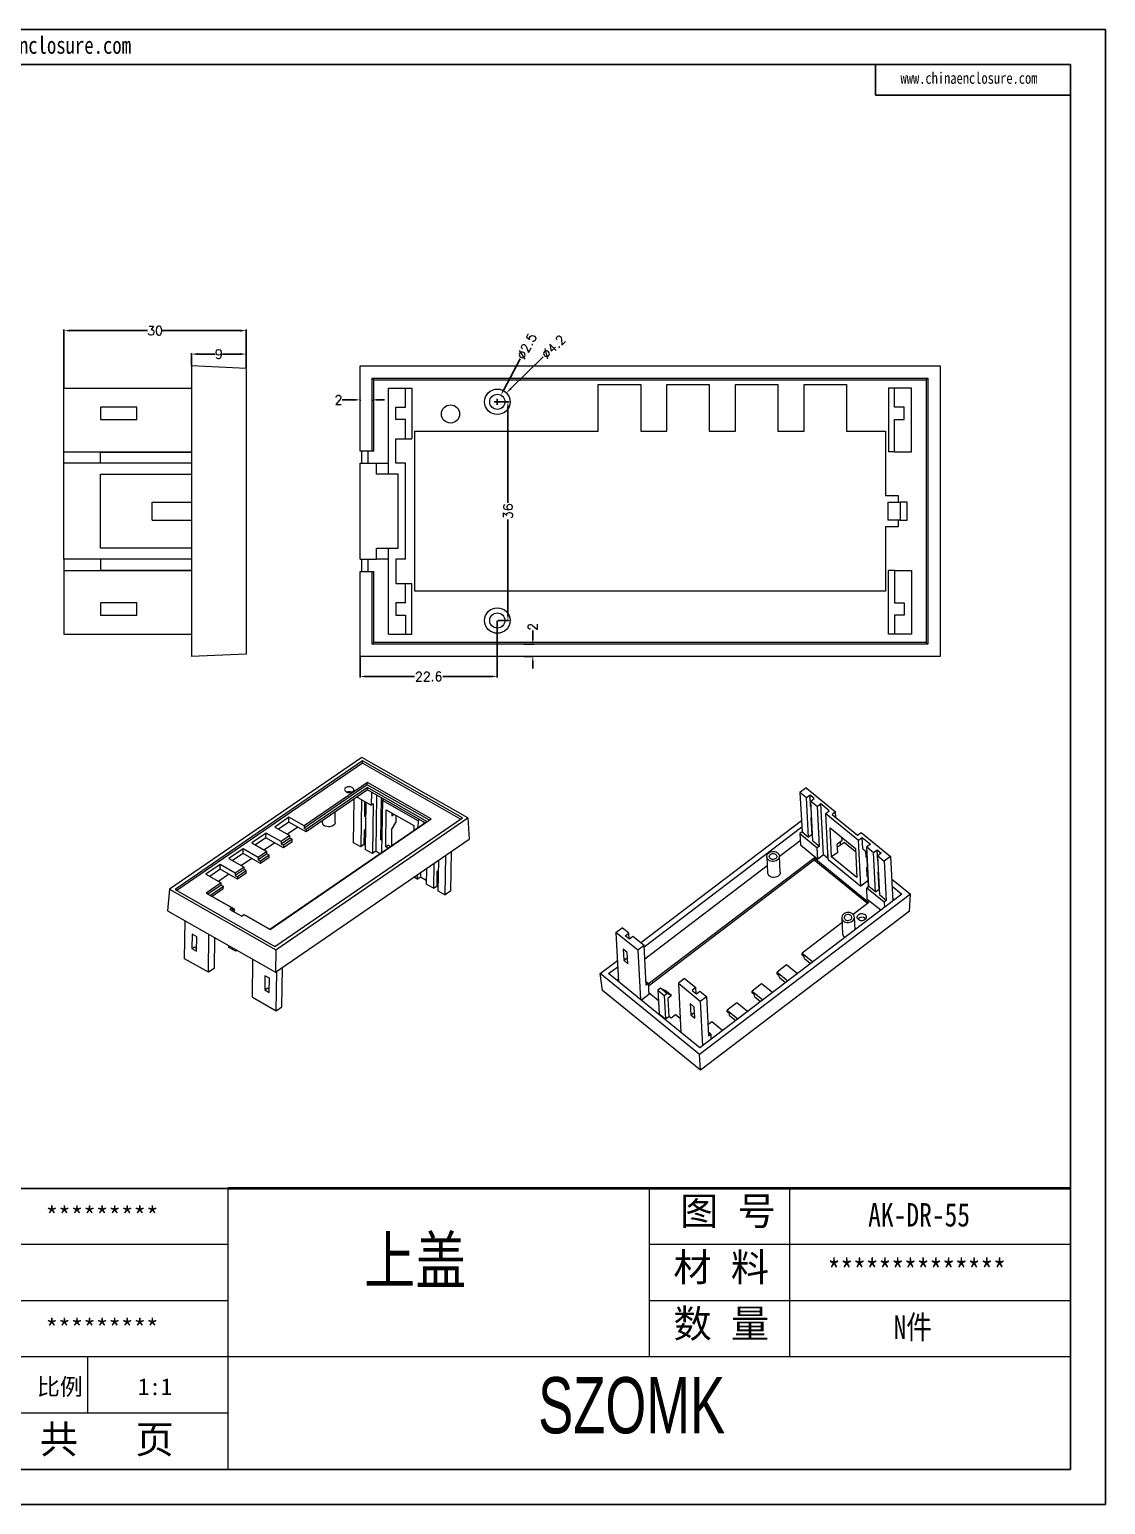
# Model space of a CAD drawing. Header units: inches. Extents: x 2660 to 3915, y 535 to 897.
# Drawn here: x 3407.1 to 3584.3, y 550.1 to 792.8 of the extents above; entities that cross this region are included whole.
import ezdxf

# ---------------------------------------------------------------- set-up
doc = ezdxf.new("R2010")
doc.units = ezdxf.units.IN
doc.layers.add('文字', color=81, linetype='Continuous')
doc.layers.add('粗实线', color=7, linetype='Continuous', lineweight=30)
doc.layers.add('细实线', color=3, linetype='Continuous', lineweight=9)
doc.styles.get("Standard").update_dxf_attribs({"font": 'txt', "bigfont": 'gbcbig.shx'})
doc.styles.add('宋体', font='', dxfattribs={"width": 0.8, "height": 3.5})
doc.styles.add('长仿宋', font='', dxfattribs={"width": 0.7, "height": 4})
doc.styles.get('宋体').set_extended_font_data('SimSun')
doc.styles.get('长仿宋').set_extended_font_data('SimSun')
doc.dimstyles.new('1.5', dxfattribs={"dimtxt": 1.5, "dimasz": 1, "dimexe": 0.18, "dimexo": 0.0625, "dimgap": 0.1, "dimtad": 0, "dimzin": 12, "dimdsep": 46, "dimtxsty": 'Standard', "dimcen": 0.5, "dimclrd": 3, "dimclre": 3, "dimadec": 0, "dimazin": 0, "dimtfac": 1, "dimtofl": 0, "dimtmove": 0, "dimatfit": 3, "dimfxl": 1, "dimtolj": 1, "dimtzin": 0, "dimarcsym": 0})

# ---------------------------------------------------------------- blocks, each defined once
blk = doc.blocks.new('*D50')
at = {"color": 3, "lineweight": -2, "transparency": 16777216}
for p, q in [((3433.78, 737.5), (3433.78, 739.57)), ((3434.78, 739.39), (3437.68, 739.39)), ((3441.78, 739.39), (3438.88, 739.39)), ((3442.78, 737.11), (3442.78, 739.57))]:
    blk.add_line(p, q, dxfattribs=at)
at = {"color": 3, "transparency": 16777216}
for points in [[(3434.78, 739.56), (3434.78, 739.23), (3433.78, 739.39)], [(3441.78, 739.56), (3441.78, 739.23), (3442.78, 739.39)]]:
    blk.add_solid(points, dxfattribs=at)
at = {"layer": 'Defpoints', "color": 0, "transparency": 16777216}
for p in [(3442.78, 739.39), (3433.78, 737.44), (3442.78, 737.04)]:
    blk.add_point(p, dxfattribs=at)
at = {"color": 0, "transparency": 16777216, "insert": (3438.28, 739.39), "char_height": 1.5, "attachment_point": 5}
blk.add_mtext('\\A1;9', dxfattribs=at)
blk = doc.blocks.new('*D51')
at = {"color": 3, "lineweight": -2, "transparency": 16777216}
for p, q in [((3412.78, 733.85), (3412.78, 743.43)), ((3413.78, 743.25), (3426.55, 743.25)), ((3441.78, 743.25), (3429, 743.25)), ((3442.78, 737.11), (3442.78, 743.43))]:
    blk.add_line(p, q, dxfattribs=at)
at = {"color": 3, "transparency": 16777216}
for points in [[(3413.78, 743.42), (3413.78, 743.09), (3412.78, 743.25)], [(3441.78, 743.42), (3441.78, 743.09), (3442.78, 743.25)]]:
    blk.add_solid(points, dxfattribs=at)
at = {"layer": 'Defpoints', "color": 0, "transparency": 16777216}
for p in [(3412.78, 743.25), (3442.78, 737.04), (3412.78, 733.79)]:
    blk.add_point(p, dxfattribs=at)
at = {"color": 0, "transparency": 16777216, "insert": (3427.78, 743.25), "char_height": 1.5, "attachment_point": 5}
blk.add_mtext('\\A1;30', dxfattribs=at)
blk = doc.blocks.new('*D52')
at = {"color": 3, "lineweight": -2, "transparency": 16777216}
for p, q in [((3484.19, 731.54), (3486.06, 731.54)), ((3485.88, 730.54), (3485.88, 714.89)), ((3485.88, 696.54), (3485.88, 712.19)), ((3484.19, 695.54), (3486.06, 695.54))]:
    blk.add_line(p, q, dxfattribs=at)
at = {"color": 3, "transparency": 16777216}
for points in [[(3485.71, 730.54), (3486.04, 730.54), (3485.88, 731.54)], [(3485.71, 696.54), (3486.04, 696.54), (3485.88, 695.54)]]:
    blk.add_solid(points, dxfattribs=at)
at = {"layer": 'Defpoints', "color": 0, "transparency": 16777216}
for p in [(3484.13, 731.54), (3484.13, 695.54), (3485.88, 695.54)]:
    blk.add_point(p, dxfattribs=at)
at = {"color": 0, "transparency": 16777216, "insert": (3485.88, 713.54), "char_height": 1.5, "attachment_point": 5, "rotation": 90}
blk.add_mtext('\\A1;36', dxfattribs=at)
blk = doc.blocks.new('*D53')
at = {"color": 3, "lineweight": -2, "transparency": 16777216}
for p, q in [((3487.88, 738.6), (3485.19, 733.52)), ((3483.63, 731.54), (3484.63, 731.54)), ((3484.13, 731.04), (3484.13, 732.04))]:
    blk.add_line(p, q, dxfattribs=at)
at = {"color": 3, "transparency": 16777216}
blk.add_solid([(3485.04, 733.6), (3485.33, 733.45), (3484.72, 732.64)], dxfattribs=at)
at = {"layer": 'Defpoints', "color": 0, "transparency": 16777216}
for p in [(3484.72, 732.64), (3483.54, 730.43)]:
    blk.add_point(p, dxfattribs=at)
at = {"color": 0, "transparency": 16777216, "insert": (3488.98, 740.68), "char_height": 1.5, "attachment_point": 5, "rotation": 62.0353}
blk.add_mtext('\\A1;∅2.5', dxfattribs=at)
blk = doc.blocks.new('*D54')
at = {"color": 3, "lineweight": -2, "transparency": 16777216}
for p, q in [((3491.7, 738.95), (3486.35, 733.71)), ((3483.63, 731.54), (3484.63, 731.54)), ((3484.13, 731.04), (3484.13, 732.04))]:
    blk.add_line(p, q, dxfattribs=at)
at = {"color": 3, "transparency": 16777216}
blk.add_solid([(3486.23, 733.82), (3486.46, 733.59), (3485.63, 733.01)], dxfattribs=at)
at = {"layer": 'Defpoints', "color": 0, "transparency": 16777216}
for p in [(3485.63, 733.01), (3482.63, 730.07)]:
    blk.add_point(p, dxfattribs=at)
at = {"color": 0, "transparency": 16777216, "insert": (3493.38, 740.59), "char_height": 1.5, "attachment_point": 5, "rotation": 44.3807}
blk.add_mtext('\\A1;∅4.2', dxfattribs=at)
blk = doc.blocks.new('*D55')
at = {"color": 3, "lineweight": -2, "transparency": 16777216}
for p, q in [((3484.13, 695.48), (3484.13, 686.15)), ((3461.53, 689.58), (3461.53, 686.15)), ((3462.53, 686.33), (3470.48, 686.33)), ((3483.13, 686.33), (3475.18, 686.33))]:
    blk.add_line(p, q, dxfattribs=at)
at = {"color": 3, "transparency": 16777216}
for points in [[(3462.53, 686.5), (3462.53, 686.17), (3461.53, 686.33)], [(3483.13, 686.5), (3483.13, 686.17), (3484.13, 686.33)]]:
    blk.add_solid(points, dxfattribs=at)
at = {"layer": 'Defpoints', "color": 0, "transparency": 16777216}
for p in [(3484.13, 695.54), (3461.53, 689.64), (3461.53, 686.33)]:
    blk.add_point(p, dxfattribs=at)
at = {"color": 0, "transparency": 16777216, "insert": (3472.83, 686.33), "char_height": 1.5, "attachment_point": 5}
blk.add_mtext('\\A1;22.6', dxfattribs=at)
blk = doc.blocks.new('*D56')
at = {"color": 3, "lineweight": -2, "transparency": 16777216}
for p, q in [((3489.97, 692.64), (3489.97, 693.9)), ((3488.47, 691.64), (3490.15, 691.64)), ((3488.47, 689.64), (3490.15, 689.64)), ((3489.97, 688.64), (3489.97, 687.64))]:
    blk.add_line(p, q, dxfattribs=at)
at = {"color": 3, "transparency": 16777216}
for points in [[(3489.81, 692.64), (3490.14, 692.64), (3489.97, 691.64)], [(3489.81, 688.64), (3490.14, 688.64), (3489.97, 689.64)]]:
    blk.add_solid(points, dxfattribs=at)
at = {"layer": 'Defpoints', "color": 0, "transparency": 16777216}
for p in [(3488.41, 691.64), (3488.41, 689.64), (3489.97, 691.64)]:
    blk.add_point(p, dxfattribs=at)
at = {"color": 0, "transparency": 16777216, "insert": (3489.97, 694.5), "char_height": 1.5, "attachment_point": 5, "rotation": 90}
blk.add_mtext('\\A1;2', dxfattribs=at)
blk = doc.blocks.new('*D57')
at = {"color": 3, "lineweight": -2, "transparency": 16777216}
for p, q in [((3460.53, 731.86), (3458.58, 731.86)), ((3461.53, 731.86), (3461.53, 731.68)), ((3463.53, 731.86), (3463.53, 731.68)), ((3464.53, 731.86), (3465.53, 731.86))]:
    blk.add_line(p, q, dxfattribs=at)
at = {"color": 3, "transparency": 16777216}
for points in [[(3460.53, 732.03), (3460.53, 731.69), (3461.53, 731.86)], [(3464.53, 732.03), (3464.53, 731.69), (3463.53, 731.86)]]:
    blk.add_solid(points, dxfattribs=at)
at = {"layer": 'Defpoints', "color": 0, "transparency": 16777216}
for p in [(3461.53, 731.92), (3461.53, 731.86), (3463.53, 731.92)]:
    blk.add_point(p, dxfattribs=at)
at = {"color": 0, "transparency": 16777216, "insert": (3457.98, 731.86), "char_height": 1.5, "attachment_point": 5}
blk.add_mtext('\\A1;2', dxfattribs=at)

msp = doc.modelspace()

# ---------------------------------------------------------------- linework, layer by layer
for p, q in [((3240.935, 792.816), (3584.269, 792.816)), ((3584.269, 792.816), (3584.269, 550.055)), ((3249.819, 787.036), (3578.489, 787.036)), ((3546.378, 787.036), (3546.378, 782.019)), ((3578.489, 787.036), (3578.489, 555.835)), ((3546.378, 782.019), (3578.489, 782.019)), ((3439.768, 602.075), (3370.408, 602.075)), ((3249.819, 555.835), (3578.489, 555.835)), ((3240.935, 550.055), (3584.269, 550.055))]:
    msp.add_line(p, q)
at = {"color": 7, "linetype": 'Continuous', "lineweight": 15}
for p, q in [((3433.779, 737.438), (3433.779, 689.638)), ((3442.779, 737.045), (3433.779, 737.438)), ((3442.779, 737.045), (3442.779, 690.031)), ((3461.531, 737.438), (3557.031, 737.438)), ((3461.531, 723.438), (3461.531, 737.438)), ((3557.031, 737.438), (3557.031, 689.638)), ((3412.779, 733.788), (3433.779, 733.788)), ((3412.779, 723.288), (3412.779, 733.788)), ((3463.795, 735.174), (3463.533, 735.436)), ((3463.533, 735.436), (3555.029, 735.436)), ((3463.533, 723.438), (3463.533, 735.436)), ((3463.795, 735.174), (3554.767, 735.174)), ((3463.795, 723.438), (3463.795, 735.174)), ((3466.231, 733.788), (3469.031, 733.788)), ((3466.231, 719.638), (3466.231, 733.788)), ((3469.031, 730.638), (3469.031, 733.788)), ((3469.031, 733.788), (3470.031, 733.788)), ((3470.031, 733.788), (3470.031, 725.438)), ((3500.738, 734.388), (3507.738, 734.388)), ((3500.738, 726.688), (3500.738, 734.388)), ((3507.738, 734.388), (3507.738, 726.688)), ((3512.038, 734.388), (3519.038, 734.388)), ((3512.038, 726.688), (3512.038, 734.388)), ((3519.038, 734.388), (3519.038, 726.688)), ((3523.338, 734.388), (3530.338, 734.388)), ((3523.338, 726.688), (3523.338, 734.388)), ((3530.338, 734.388), (3530.338, 726.688)), ((3534.638, 734.388), (3541.638, 734.388)), ((3534.638, 726.688), (3534.638, 734.388)), ((3541.638, 734.388), (3541.638, 726.688)), ((3548.531, 733.788), (3548.531, 723.288)), ((3549.531, 733.788), (3548.531, 733.788)), ((3549.531, 730.638), (3549.531, 733.788)), ((3552.331, 733.788), (3549.531, 733.788)), ((3552.331, 723.288), (3552.331, 733.788)), ((3554.767, 735.174), (3555.029, 735.436)), ((3554.767, 735.174), (3554.767, 691.902)), ((3555.029, 735.436), (3555.029, 691.64)), ((3418.779, 730.638), (3418.779, 728.638)), ((3424.779, 730.638), (3418.779, 730.638)), ((3418.779, 728.638), (3424.779, 728.638)), ((3424.779, 728.638), (3424.779, 730.638)), ((3467.431, 728.638), (3467.431, 730.638)), ((3467.431, 730.638), (3469.031, 730.638)), ((3469.031, 728.638), (3467.431, 728.638)), ((3469.031, 725.438), (3469.031, 728.638)), ((3551.131, 730.638), (3549.531, 730.638)), ((3549.531, 728.638), (3551.131, 728.638)), ((3549.531, 723.288), (3549.531, 728.638)), ((3551.131, 728.638), (3551.131, 730.638)), ((3470.531, 726.688), (3500.738, 726.688)), ((3470.531, 700.388), (3470.531, 726.688)), ((3507.738, 726.688), (3512.038, 726.688)), ((3519.038, 726.688), (3523.338, 726.688)), ((3530.338, 726.688), (3534.638, 726.688)), ((3541.638, 726.688), (3548.031, 726.688)), ((3548.031, 726.688), (3548.031, 716.138)), ((3463.533, 723.438), (3461.531, 723.438)), ((3461.835, 721.438), (3461.835, 723.438)), ((3462.793, 723.438), (3462.793, 721.438)), ((3463.795, 723.438), (3463.533, 723.438)), ((3467.431, 725.438), (3469.031, 725.438)), ((3467.431, 721.438), (3467.431, 725.438)), ((3469.031, 725.438), (3470.031, 725.438)), ((3412.779, 723.288), (3433.779, 723.288)), ((3412.779, 721.438), (3412.779, 723.288)), ((3412.779, 705.638), (3412.779, 721.438)), ((3433.779, 721.438), (3412.779, 721.438)), ((3418.779, 723.238), (3433.779, 723.238)), ((3418.779, 721.438), (3418.779, 723.238)), ((3461.531, 705.638), (3461.531, 721.438)), ((3461.531, 721.438), (3464.231, 721.438)), ((3464.231, 719.638), (3464.231, 721.438)), ((3464.231, 721.438), (3466.231, 721.438)), ((3469.031, 721.438), (3467.431, 721.438)), ((3469.031, 705.638), (3469.031, 721.438)), ((3549.531, 723.288), (3548.531, 723.288)), ((3549.531, 723.288), (3552.331, 723.288)), ((3418.779, 707.438), (3418.779, 719.638)), ((3418.779, 719.638), (3433.779, 719.638)), ((3466.231, 719.638), (3464.231, 719.638)), ((3467.831, 719.638), (3466.231, 719.638)), ((3467.831, 707.438), (3467.831, 719.638)), ((3427.279, 712.038), (3427.279, 715.038)), ((3427.279, 715.038), (3433.779, 715.038)), ((3548.031, 716.138), (3550.138, 716.138)), ((3548.438, 715.038), (3548.438, 712.038)), ((3548.438, 715.038), (3550.438, 715.038)), ((3550.138, 716.138), (3550.138, 715.038)), ((3550.438, 715.038), (3550.438, 712.038)), ((3551.638, 715.038), (3550.438, 715.038)), ((3551.638, 712.038), (3551.638, 715.038)), ((3427.279, 712.038), (3433.779, 712.038)), ((3550.438, 712.038), (3548.438, 712.038)), ((3550.138, 712.038), (3550.138, 710.938)), ((3550.438, 712.038), (3551.638, 712.038)), ((3548.031, 710.938), (3548.031, 700.388)), ((3550.138, 710.938), (3548.031, 710.938)), ((3433.779, 707.438), (3418.779, 707.438)), ((3464.231, 705.638), (3464.231, 707.438)), ((3464.231, 707.438), (3466.231, 707.438)), ((3466.231, 707.438), (3467.831, 707.438)), ((3466.231, 693.288), (3466.231, 707.438)), ((3433.779, 705.638), (3412.779, 705.638)), ((3412.779, 705.638), (3412.779, 703.788)), ((3418.779, 705.638), (3418.779, 703.838)), ((3461.531, 705.638), (3464.231, 705.638)), ((3461.835, 703.638), (3461.835, 705.638)), ((3462.793, 705.638), (3462.793, 703.638)), ((3466.231, 705.638), (3464.231, 705.638)), ((3469.031, 705.638), (3467.431, 705.638)), ((3467.431, 705.638), (3467.431, 701.638)), ((3412.779, 703.788), (3412.779, 693.288)), ((3412.779, 703.788), (3433.779, 703.788)), ((3418.779, 703.838), (3433.779, 703.838)), ((3461.531, 689.638), (3461.531, 703.638)), ((3461.531, 703.638), (3463.533, 703.638)), ((3463.533, 691.64), (3463.533, 703.638)), ((3463.533, 703.638), (3463.795, 703.638)), ((3463.795, 691.902), (3463.795, 703.638)), ((3467.431, 701.638), (3469.031, 701.638)), ((3469.031, 698.438), (3469.031, 701.638)), ((3469.031, 701.638), (3470.031, 701.638)), ((3470.031, 693.288), (3470.031, 701.638)), ((3548.531, 693.288), (3548.531, 703.788)), ((3549.531, 703.788), (3548.531, 703.788)), ((3549.531, 703.788), (3549.531, 698.438)), ((3549.531, 703.788), (3552.331, 703.788)), ((3552.331, 703.788), (3552.331, 693.288)), ((3548.031, 700.388), (3470.531, 700.388)), ((3418.779, 698.438), (3418.779, 696.438)), ((3424.779, 698.438), (3418.779, 698.438)), ((3424.779, 696.438), (3424.779, 698.438)), ((3469.031, 698.438), (3467.431, 698.438)), ((3467.431, 698.438), (3467.431, 696.438)), ((3549.531, 698.438), (3551.131, 698.438)), ((3551.131, 698.438), (3551.131, 696.438)), ((3418.779, 696.438), (3424.779, 696.438)), ((3467.431, 696.438), (3469.031, 696.438)), ((3469.031, 696.438), (3469.031, 693.288)), ((3549.531, 696.438), (3549.531, 693.288)), ((3551.131, 696.438), (3549.531, 696.438)), ((3412.779, 693.288), (3433.779, 693.288)), ((3463.795, 691.902), (3463.533, 691.64)), ((3554.767, 691.902), (3463.795, 691.902)), ((3466.231, 693.288), (3469.031, 693.288)), ((3469.031, 693.288), (3470.031, 693.288)), ((3549.531, 693.288), (3548.531, 693.288)), ((3552.331, 693.288), (3549.531, 693.288)), ((3554.767, 691.902), (3555.029, 691.64)), ((3442.779, 690.031), (3433.779, 689.638)), ((3557.031, 689.638), (3461.531, 689.638)), ((3555.029, 691.64), (3463.533, 691.64)), ((3461.8, 673.002), (3430.17, 651.307)), ((3479.293, 663.049), (3461.8, 673.002)), ((3461.937, 672.439), (3431.08, 651.274)), ((3461.931, 672.048), (3431.388, 651.099)), ((3461.931, 672.048), (3461.937, 672.439)), ((3478.069, 662.867), (3461.931, 672.048)), ((3478.383, 663.082), (3461.937, 672.439)), ((3462.729, 668.497), (3452.308, 661.349)), ((3462.735, 668.888), (3452.314, 661.74)), ((3462.762, 667.666), (3452.674, 660.747)), ((3462.768, 668.056), (3452.68, 661.137)), ((3462.729, 668.497), (3462.735, 668.888)), ((3472.951, 662.682), (3462.729, 668.497)), ((3473.265, 662.897), (3462.735, 668.888)), ((3462.762, 667.666), (3462.768, 668.056)), ((3472.239, 662.273), (3462.762, 667.666)), ((3472.553, 662.489), (3462.768, 668.056)), ((3534.981, 668.012), (3533.963, 667.238)), ((3534.981, 668.012), (3539.832, 664.065)), ((3459.784, 667.387), (3459.58, 667.247)), ((3460.464, 658.961), (3460.571, 666.163)), ((3461.044, 666.488), (3463.359, 665.171)), ((3461.752, 666.085), (3461.636, 658.294)), ((3462.276, 665.787), (3462.24, 663.35)), ((3462.496, 665.662), (3462.38, 657.871)), ((3463.391, 667.308), (3463.359, 665.171)), ((3463.693, 665.4), (3463.359, 665.171)), ((3463.693, 665.4), (3463.571, 657.193)), ((3464.243, 666.823), (3464.105, 657.56)), ((3464.958, 659.439), (3465.061, 666.357)), ((3465.202, 665.921), (3465.074, 657.359)), ((3465.486, 666.116), (3465.202, 665.921)), ((3471.08, 662.576), (3465.202, 665.921)), ((3465.455, 666.133), (3465.454, 666.094)), ((3535.043, 666.359), (3533.963, 667.238)), ((3533.963, 667.238), (3534.297, 660.74)), ((3535.625, 666.802), (3535.043, 666.359)), ((3535.376, 659.862), (3535.043, 666.359)), ((3536.31, 666.244), (3535.625, 666.802)), ((3535.72, 664.945), (3535.625, 666.802)), ((3535.728, 665.801), (3536.31, 666.244)), ((3535.728, 665.801), (3536.825, 664.908)), ((3536.062, 659.304), (3535.728, 665.801)), ((3537.407, 665.351), (3536.825, 664.908)), ((3538.778, 664.235), (3537.407, 665.351)), ((3537.836, 656.997), (3537.407, 665.351)), ((3446.716, 644.687), (3473.265, 662.897)), ((3449.821, 663.158), (3447.483, 661.555)), ((3447.526, 641.917), (3478.383, 663.082)), ((3447.663, 641.354), (3479.293, 663.049)), ((3449.809, 662.377), (3449.821, 663.158)), ((3452.314, 661.74), (3449.821, 663.158)), ((3457.416, 662.24), (3457.442, 664.017)), ((3462.46, 663.225), (3462.24, 663.35)), ((3465.764, 658.31), (3465.854, 664.367)), ((3465.854, 664.367), (3470.393, 661.785)), ((3466.772, 663.845), (3466.764, 663.346)), ((3467.165, 663.621), (3466.764, 663.346)), ((3467.427, 663.472), (3467.41, 662.319)), ((3471.365, 662.771), (3471.08, 662.576)), ((3479.293, 663.049), (3479.518, 659.539)), ((3535.72, 664.945), (3535.775, 664.901)), ((3535.866, 663.127), (3535.815, 663.089)), ((3535.958, 660.304), (3535.815, 663.089)), ((3535.87, 663.044), (3535.815, 663.089)), ((3537.159, 658.411), (3536.825, 664.908)), ((3538.196, 663.793), (3538.778, 664.235)), ((3538.196, 663.793), (3543.612, 659.385)), ((3538.586, 656.212), (3538.196, 663.793)), ((3539.832, 664.065), (3539.25, 663.622)), ((3539.25, 663.622), (3543.432, 660.219)), ((3539.881, 663.109), (3539.832, 664.065)), ((3446.047, 660.57), (3443.709, 658.966)), ((3446.035, 659.788), (3446.047, 660.57)), ((3448.54, 659.151), (3446.047, 660.57)), ((3446.672, 644.737), (3472.553, 662.489)), ((3447.483, 661.555), (3449.976, 660.136)), ((3449.809, 662.377), (3448.099, 661.204)), ((3451.268, 661.546), (3449.559, 660.374)), ((3452.674, 660.747), (3449.809, 662.377)), ((3452.314, 661.74), (3452.308, 661.349)), ((3452.308, 661.349), (3452.68, 661.137)), ((3452.68, 661.137), (3452.674, 660.747)), ((3455.32, 662.562), (3455.316, 662.271)), ((3462.205, 661.005), (3462.17, 658.661)), ((3462.429, 661.159), (3462.205, 661.005)), ((3462.205, 661.005), (3462.425, 660.88)), ((3466.73, 661.079), (3466.691, 658.468)), ((3466.73, 661.079), (3467.41, 662.319)), ((3470.393, 661.785), (3470.381, 660.999)), ((3471.08, 662.576), (3471.064, 661.467)), ((3472.198, 662.297), (3471.999, 662.141)), ((3471.999, 662.109), (3471.999, 662.141)), ((3507.726, 642.509), (3534.199, 662.636)), ((3508.297, 641.863), (3534.253, 661.596)), ((3534.297, 660.74), (3533.933, 660.464)), ((3533.933, 660.464), (3536.795, 658.135)), ((3533.933, 660.464), (3534.028, 658.608)), ((3534.297, 660.74), (3535.376, 659.862)), ((3538.909, 661.434), (3543.091, 658.03)), ((3539.155, 656.638), (3538.909, 661.434)), ((3540.013, 660.523), (3540.013, 660.535)), ((3540.029, 660.522), (3540.013, 660.523)), ((3543.432, 660.219), (3544.013, 660.661)), ((3544.013, 660.661), (3548.864, 656.714)), ((3442.273, 657.981), (3439.936, 656.378)), ((3442.262, 657.2), (3442.273, 657.981)), ((3444.766, 656.563), (3442.273, 657.981)), ((3443.709, 658.966), (3446.202, 657.548)), ((3446.035, 659.788), (3444.326, 658.616)), ((3447.495, 658.958), (3445.785, 657.785)), ((3448.9, 658.158), (3446.035, 659.788)), ((3447.626, 637.664), (3479.518, 659.539)), ((3449.97, 659.746), (3448.534, 658.761)), ((3448.54, 659.151), (3448.534, 658.761)), ((3448.534, 658.761), (3448.906, 658.549)), ((3449.976, 660.136), (3448.54, 659.151)), ((3450.336, 659.143), (3448.9, 658.158)), ((3448.906, 658.549), (3448.9, 658.158)), ((3450.342, 659.534), (3448.906, 658.549)), ((3449.97, 659.746), (3449.976, 660.136)), ((3450.342, 659.534), (3449.97, 659.746)), ((3450.336, 659.143), (3450.342, 659.534)), ((3461.636, 658.294), (3460.464, 658.961)), ((3462.17, 658.661), (3461.636, 658.294)), ((3462.39, 658.536), (3462.17, 658.661)), ((3465.106, 659.54), (3464.958, 659.439)), ((3465.104, 659.356), (3464.958, 659.439)), ((3465.764, 658.31), (3466.164, 658.585)), ((3466.145, 658.093), (3465.764, 658.31)), ((3466.546, 658.368), (3466.164, 658.585)), ((3530.587, 656.739), (3533.991, 659.327)), ((3534.028, 658.608), (3536.891, 656.278)), ((3535.958, 660.304), (3535.376, 659.862)), ((3536.013, 660.26), (3535.958, 660.304)), ((3536.062, 659.304), (3537.159, 658.411)), ((3537.159, 658.411), (3536.795, 658.135)), ((3536.891, 656.278), (3536.795, 658.135)), ((3540.833, 659.282), (3540.106, 658.729)), ((3540.177, 657.337), (3540.106, 658.729)), ((3541.276, 659.011), (3540.131, 658.229)), ((3540.572, 659.083), (3540.572, 658.53)), ((3540.802, 659.893), (3540.833, 659.282)), ((3541.276, 659.011), (3543.117, 657.512)), ((3543.091, 658.03), (3543.337, 653.235)), ((3543.612, 659.385), (3544.194, 659.827)), ((3544.002, 651.804), (3543.612, 659.385)), ((3544.194, 659.827), (3545.565, 658.711)), ((3544.289, 657.971), (3544.194, 659.827)), ((3544.289, 657.971), (3544.906, 657.469)), ((3545.565, 658.711), (3544.983, 658.269)), ((3544.983, 658.269), (3546.08, 657.376)), ((3545.317, 651.771), (3544.983, 658.269)), ((3439.936, 656.378), (3442.429, 654.96)), ((3442.262, 657.2), (3440.552, 656.027)), ((3443.721, 656.37), (3442.012, 655.197)), ((3445.127, 655.57), (3442.262, 657.2)), ((3446.196, 657.157), (3444.76, 656.172)), ((3444.766, 656.563), (3444.76, 656.172)), ((3444.76, 656.172), (3445.133, 655.961)), ((3446.202, 657.548), (3444.766, 656.563)), ((3446.563, 656.555), (3445.127, 655.57)), ((3445.133, 655.961), (3445.127, 655.57)), ((3446.569, 656.946), (3445.133, 655.961)), ((3446.196, 657.157), (3446.202, 657.548)), ((3446.569, 656.946), (3446.196, 657.157)), ((3446.563, 656.555), (3446.569, 656.946)), ((3463.571, 657.193), (3462.38, 657.871)), ((3464.105, 657.56), (3463.571, 657.193)), ((3464.795, 657.167), (3464.105, 657.56)), ((3473.677, 655.533), (3473.617, 651.477)), ((3474.435, 656.053), (3474.361, 651.054)), ((3475.533, 650.387), (3475.63, 656.872)), ((3476.468, 651.029), (3476.565, 657.513)), ((3508.989, 635.74), (3536.28, 656.489)), ((3509.005, 635.431), (3536.296, 656.179)), ((3528.488, 656.658), (3528.623, 654.028)), ((3530.721, 654.135), (3530.586, 656.765)), ((3536.28, 656.489), (3545.295, 649.151)), ((3536.28, 656.489), (3536.296, 656.179)), ((3536.296, 656.179), (3545.107, 649.008)), ((3537.836, 656.997), (3536.891, 656.278)), ((3538.573, 656.397), (3537.836, 656.997)), ((3538.533, 657.171), (3538.573, 656.397)), ((3538.533, 657.171), (3538.537, 657.168)), ((3538.573, 656.397), (3538.576, 656.399)), ((3538.586, 656.212), (3544.002, 651.804)), ((3540.177, 657.337), (3539.155, 656.638)), ((3543.337, 653.235), (3539.155, 656.638)), ((3544.763, 657.586), (3544.812, 656.618)), ((3544.789, 657.068), (3544.928, 657.056)), ((3544.951, 656.606), (3544.812, 656.618)), ((3544.906, 657.469), (3545.2, 651.745)), ((3546.08, 657.376), (3546.662, 657.818)), ((3546.414, 650.879), (3546.08, 657.376)), ((3546.662, 657.818), (3547.348, 657.261)), ((3546.757, 655.962), (3546.662, 657.818)), ((3546.812, 655.918), (3546.757, 655.962)), ((3547.348, 657.261), (3546.766, 656.818)), ((3546.766, 656.818), (3547.846, 655.939)), ((3547.1, 650.321), (3546.766, 656.818)), ((3548.864, 656.714), (3547.846, 655.939)), ((3547.846, 655.939), (3548.179, 649.442)), ((3548.864, 656.714), (3549.241, 649.36)), ((3438.5, 655.393), (3436.162, 653.79)), ((3436.162, 653.79), (3438.655, 652.371)), ((3438.488, 654.612), (3436.779, 653.439)), ((3439.948, 653.781), (3438.238, 652.609)), ((3438.488, 654.612), (3438.5, 655.393)), ((3441.353, 652.981), (3438.488, 654.612)), ((3440.993, 653.975), (3438.5, 655.393)), ((3442.423, 654.569), (3440.987, 653.584)), ((3440.993, 653.975), (3440.987, 653.584)), ((3440.987, 653.584), (3441.359, 653.372)), ((3442.429, 654.96), (3440.993, 653.975)), ((3442.789, 653.966), (3441.353, 652.981)), ((3441.359, 653.372), (3441.353, 652.981)), ((3442.795, 654.357), (3441.359, 653.372)), ((3442.423, 654.569), (3442.429, 654.96)), ((3442.795, 654.357), (3442.423, 654.569)), ((3442.789, 653.966), (3442.795, 654.357)), ((3470.938, 653.002), (3470.418, 653.297)), ((3470.948, 653.661), (3470.938, 653.002)), ((3470.938, 653.002), (3471.472, 653.368)), ((3471.482, 654.027), (3471.472, 653.368)), ((3471.472, 653.368), (3472.436, 652.82)), ((3472.464, 654.701), (3472.426, 652.155)), ((3474.186, 654.189), (3474.151, 651.844)), ((3474.41, 654.342), (3474.186, 654.189)), ((3474.406, 654.064), (3474.186, 654.189)), ((3508.399, 639.871), (3528.563, 655.2)), ((3545.037, 654.924), (3544.905, 654.823)), ((3544.905, 654.823), (3544.976, 653.431)), ((3545.109, 653.522), (3544.976, 653.431)), ((3546.903, 654.144), (3546.853, 654.106)), ((3546.996, 651.321), (3546.853, 654.106)), ((3546.853, 654.106), (3546.907, 654.061)), ((3430.17, 651.307), (3429.84, 647.783)), ((3430.17, 651.307), (3447.663, 641.354)), ((3431.08, 651.274), (3447.526, 641.917)), ((3438.655, 652.371), (3436.186, 650.678)), ((3436.186, 650.678), (3440.484, 648.233)), ((3438.649, 651.981), (3436.494, 650.503)), ((3439.021, 651.769), (3436.886, 650.304)), ((3439.015, 651.378), (3437.195, 650.129)), ((3438.649, 651.981), (3438.655, 652.371)), ((3439.021, 651.769), (3438.649, 651.981)), ((3439.015, 651.378), (3439.021, 651.769)), ((3473.617, 651.477), (3472.426, 652.155)), ((3473.617, 651.477), (3474.151, 651.844)), ((3474.151, 651.844), (3474.371, 651.719)), ((3474.361, 651.054), (3475.533, 650.387)), ((3476.468, 651.029), (3475.533, 650.387)), ((3545.152, 652.679), (3544.002, 651.804)), ((3545.317, 651.771), (3544.953, 651.495)), ((3547.816, 649.165), (3544.953, 651.495)), ((3545.049, 649.638), (3544.953, 651.495)), ((3545.218, 651.731), (3545.2, 651.745)), ((3545.219, 651.697), (3545.218, 651.731)), ((3546.414, 650.879), (3545.317, 651.771)), ((3546.414, 650.879), (3546.996, 651.321)), ((3546.996, 651.321), (3547.05, 651.277)), ((3549.053, 653.024), (3552.158, 650.497)), ((3549.115, 651.828), (3550.744, 650.502)), ((3436.886, 650.304), (3440.812, 648.071)), ((3440.484, 648.233), (3440.114, 647.979)), ((3440.484, 648.233), (3440.478, 647.842)), ((3552.158, 650.497), (3517.428, 624.093)), ((3550.744, 650.502), (3517.47, 625.205)), ((3545.295, 649.151), (3542.71, 647.186)), ((3547.25, 647.846), (3545.049, 649.638)), ((3548.179, 649.442), (3547.1, 650.321)), ((3548.179, 649.442), (3547.816, 649.165)), ((3547.816, 649.165), (3547.86, 648.31)), ((3549.218, 649.815), (3549.518, 649.571)), ((3552.023, 647.714), (3552.158, 650.497)), ((3429.84, 647.783), (3447.626, 637.664)), ((3432.646, 639.881), (3432.739, 646.134)), ((3440.114, 647.979), (3442.049, 646.878)), ((3440.478, 647.842), (3440.812, 648.071)), ((3440.806, 647.68), (3440.73, 647.628)), ((3440.812, 648.071), (3440.806, 647.68)), ((3442.049, 646.878), (3442.418, 647.132)), ((3442.418, 647.132), (3446.716, 644.687)), ((3442.747, 646.97), (3442.727, 646.957)), ((3442.747, 646.97), (3446.672, 644.737)), ((3552.023, 647.714), (3517.579, 621.527)), ((3540.871, 645.788), (3534.31, 640.8)), ((3540.828, 646.614), (3540.963, 643.984)), ((3543.033, 644.64), (3542.926, 646.722)), ((3544.709, 646.521), (3544.784, 646.448)), ((3433.887, 643.903), (3433.853, 641.558)), ((3434.632, 643.48), (3433.887, 643.903)), ((3434.597, 641.135), (3434.632, 643.48)), ((3436.552, 637.658), (3436.646, 643.911)), ((3437.563, 643.389), (3437.487, 638.299)), ((3503.67, 644.207), (3504.688, 644.981)), ((3503.67, 644.207), (3504.086, 636.098)), ((3507.269, 641.278), (3503.67, 644.207)), ((3505.768, 644.103), (3504.688, 644.981)), ((3505.186, 643.66), (3505.768, 644.103)), ((3505.872, 643.102), (3505.186, 643.66)), ((3505.817, 643.147), (3505.768, 644.103)), ((3506.454, 643.545), (3505.872, 643.102)), ((3508.287, 642.052), (3506.454, 643.545)), ((3433.853, 641.558), (3434.253, 641.833)), ((3433.853, 641.558), (3434.597, 641.135)), ((3434.253, 641.833), (3434.604, 641.634)), ((3439.938, 641.736), (3439.942, 642.035)), ((3441.054, 641.101), (3439.938, 641.736)), ((3441.054, 641.101), (3441.059, 641.4)), ((3441.295, 641.266), (3441.054, 641.101)), ((3447.663, 641.354), (3447.626, 637.664)), ((3504.845, 641.472), (3504.94, 639.616)), ((3505.531, 640.914), (3504.845, 641.472)), ((3505.626, 639.058), (3505.531, 640.914)), ((3508.287, 642.052), (3507.269, 641.278)), ((3507.269, 641.278), (3507.686, 633.169)), ((3508.621, 635.555), (3508.287, 642.052)), ((3436.552, 637.658), (3432.646, 639.881)), ((3443.808, 633.53), (3443.901, 639.783)), ((3501.043, 637.429), (3503.906, 639.605)), ((3502.458, 637.424), (3503.96, 638.566)), ((3504.94, 639.616), (3505.377, 639.947)), ((3504.94, 639.616), (3505.626, 639.058)), ((3505.589, 639.775), (3505.377, 639.947)), ((3531.765, 638.864), (3530.201, 637.676)), ((3533.538, 637.421), (3531.765, 638.864)), ((3534.31, 640.8), (3536.084, 639.357)), ((3534.326, 640.49), (3534.31, 640.8)), ((3534.669, 640.211), (3534.326, 640.49)), ((3534.685, 639.902), (3534.669, 640.211)), ((3534.685, 639.902), (3535.707, 639.07)), ((3437.487, 638.299), (3436.552, 637.658)), ((3445.868, 637.086), (3445.834, 634.742)), ((3446.613, 636.663), (3445.868, 637.086)), ((3446.578, 634.318), (3446.613, 636.663)), ((3447.715, 631.307), (3447.811, 637.791)), ((3448.65, 631.948), (3448.746, 638.433)), ((3517.428, 624.093), (3501.043, 637.429)), ((3501.464, 634.643), (3501.043, 637.429)), ((3517.47, 625.205), (3502.458, 637.424)), ((3503.773, 636.353), (3504.062, 636.573)), ((3508.59, 636.152), (3508.985, 635.831)), ((3514.972, 636.612), (3513.953, 635.838)), ((3514.972, 636.612), (3516.805, 635.12)), ((3530.201, 637.676), (3531.974, 636.232)), ((3530.217, 637.366), (3530.201, 637.676)), ((3530.56, 637.087), (3530.217, 637.366)), ((3530.575, 636.778), (3530.56, 637.087)), ((3530.575, 636.778), (3531.597, 635.946)), ((3445.834, 634.742), (3446.234, 635.017)), ((3445.834, 634.742), (3446.578, 634.318)), ((3446.585, 634.817), (3446.234, 635.017)), ((3517.579, 621.527), (3501.464, 634.643)), ((3509.08, 633.975), (3507.847, 633.037)), ((3508.621, 635.555), (3508.985, 635.831)), ((3508.985, 635.831), (3509.08, 633.975)), ((3510.667, 632.969), (3509.065, 634.273)), ((3511.016, 635.013), (3510.58, 634.682)), ((3510.58, 634.682), (3511.608, 633.845)), ((3510.58, 634.682), (3510.778, 630.814)), ((3512.044, 634.176), (3511.016, 635.013)), ((3511.016, 635.013), (3511.791, 634.638)), ((3511.608, 633.845), (3512.044, 634.176)), ((3511.608, 633.845), (3511.806, 629.977)), ((3512.819, 633.801), (3511.791, 634.638)), ((3512.819, 633.801), (3512.044, 634.176)), ((3512.819, 633.801), (3512.201, 633.331)), ((3513.953, 635.838), (3514.37, 627.729)), ((3513.953, 635.838), (3517.553, 632.909)), ((3516.805, 635.12), (3516.224, 634.677)), ((3516.224, 634.677), (3516.909, 634.119)), ((3516.855, 634.164), (3516.805, 635.12)), ((3516.909, 634.119), (3517.491, 634.562)), ((3517.491, 634.562), (3518.571, 633.683)), ((3517.553, 632.909), (3518.571, 633.683)), ((3518.571, 633.683), (3518.905, 627.185)), ((3527.655, 635.74), (3526.091, 634.551)), ((3526.091, 634.551), (3527.865, 633.108)), ((3526.107, 634.242), (3526.091, 634.551)), ((3526.45, 633.963), (3526.107, 634.242)), ((3526.466, 633.654), (3526.45, 633.963)), ((3526.466, 633.654), (3527.488, 632.822)), ((3529.429, 634.297), (3527.655, 635.74)), ((3443.808, 633.53), (3447.715, 631.307)), ((3447.715, 631.307), (3448.65, 631.948)), ((3512.201, 633.331), (3512.352, 630.392)), ((3515.883, 632.489), (3515.978, 630.633)), ((3516.568, 631.931), (3515.883, 632.489)), ((3516.663, 630.075), (3516.568, 631.931)), ((3517.553, 632.909), (3517.93, 625.555)), ((3523.546, 632.616), (3521.982, 631.427)), ((3521.982, 631.427), (3523.755, 629.984)), ((3521.998, 631.118), (3521.982, 631.427)), ((3525.319, 631.173), (3523.546, 632.616)), ((3510.778, 630.814), (3511.806, 629.977)), ((3511.806, 629.977), (3512.352, 630.392)), ((3512.729, 630.085), (3512.352, 630.392)), ((3513.495, 630.668), (3512.729, 630.085)), ((3514.25, 630.053), (3513.495, 630.668)), ((3515.978, 630.633), (3516.414, 630.964)), ((3515.978, 630.633), (3516.663, 630.075)), ((3516.414, 630.964), (3516.627, 630.792)), ((3519.436, 629.492), (3518.81, 629.016)), ((3521.21, 628.049), (3519.436, 629.492)), ((3522.341, 630.839), (3521.998, 631.118)), ((3522.357, 630.529), (3522.341, 630.839)), ((3522.357, 630.529), (3523.379, 629.698)), ((3519.268, 627.462), (3518.874, 627.783)), ((3518.905, 627.185), (3519.268, 627.462)), ((3519.268, 627.462), (3519.312, 626.606)), ((3517.579, 621.527), (3517.428, 624.093))]:
    msp.add_line(p, q, dxfattribs=at)
at = {"color": 7, "linetype": 'Continuous', "lineweight": 15, "flags": 128}
for points in [[(3460.243, 668.046), (3460.089, 668.114), (3459.912, 668.156), (3459.725, 668.17), (3459.54, 668.155), (3459.366, 668.11), (3459.217, 668.041), (3459.1, 667.95), (3459.024, 667.843), (3458.993, 667.728), (3459.009, 667.611), (3459.071, 667.5), (3459.175, 667.401), (3459.315, 667.322), (3459.482, 667.266), (3459.665, 667.238), (3459.853, 667.239), (3460.034, 667.269), (3460.197, 667.326), (3460.331, 667.407), (3460.428, 667.506), (3460.482, 667.618), (3460.49, 667.735), (3460.45, 667.85), (3460.366, 667.956), (3460.243, 668.046)], [(3457.416, 662.24), (3457.406, 662.158), (3457.351, 662.021), (3457.25, 661.895), (3457.108, 661.786), (3456.931, 661.698), (3456.728, 661.637), (3456.507, 661.605), (3456.28, 661.604), (3456.058, 661.632), (3455.849, 661.69), (3455.665, 661.775)], [(3528.773, 656.131), (3528.636, 656.27), (3528.542, 656.43), (3528.493, 656.604), (3528.494, 656.782), (3528.543, 656.957), (3528.639, 657.121), (3528.777, 657.265), (3528.95, 657.383), (3529.151, 657.471), (3529.37, 657.522), (3529.596, 657.536), (3529.82, 657.511), (3530.031, 657.449), (3530.218, 657.352), (3530.374, 657.225), (3530.49, 657.075), (3530.562, 656.907), (3530.586, 656.73), (3530.561, 656.552), (3530.488, 656.382), (3530.371, 656.227), (3530.214, 656.095), (3530.026, 655.992), (3529.815, 655.922), (3529.591, 655.889), (3529.365, 655.895), (3529.146, 655.938), (3528.946, 656.018), (3528.773, 656.131)], [(3529.082, 656.366), (3528.984, 656.473), (3528.926, 656.597), (3528.914, 656.73), (3528.947, 656.862), (3529.025, 656.983), (3529.14, 657.083), (3529.285, 657.156), (3529.449, 657.196), (3529.619, 657.2), (3529.783, 657.167), (3529.929, 657.101), (3530.046, 657.006), (3530.125, 656.889), (3530.16, 656.759), (3530.149, 656.626), (3530.093, 656.499), (3529.995, 656.387), (3529.864, 656.3), (3529.708, 656.243), (3529.54, 656.221), (3529.371, 656.235), (3529.215, 656.285), (3529.082, 656.366)], [(3530.721, 654.135), (3530.721, 654.1), (3530.696, 653.922), (3530.623, 653.752), (3530.506, 653.597), (3530.349, 653.465), (3530.161, 653.362), (3529.95, 653.292), (3529.726, 653.259), (3529.5, 653.265), (3529.281, 653.309), (3529.081, 653.389), (3528.908, 653.501)], [(3541.113, 646.088), (3541.286, 645.975), (3541.486, 645.895), (3541.705, 645.851), (3541.931, 645.846), (3542.155, 645.879), (3542.366, 645.948), (3542.554, 646.052), (3542.711, 646.184), (3542.828, 646.339), (3542.901, 646.509), (3542.926, 646.687), (3542.902, 646.864), (3542.831, 647.031), (3542.714, 647.182), (3542.558, 647.309), (3542.371, 647.406), (3542.16, 647.468), (3541.936, 647.493), (3541.71, 647.479), (3541.491, 647.427), (3541.29, 647.34), (3541.117, 647.222), (3540.979, 647.077), (3540.883, 646.914), (3540.834, 646.739), (3540.833, 646.561), (3540.882, 646.387), (3540.976, 646.227), (3541.113, 646.088)], [(3541.422, 646.323), (3541.555, 646.241), (3541.711, 646.192), (3541.88, 646.177), (3542.048, 646.2), (3542.204, 646.257), (3542.335, 646.344), (3542.433, 646.455), (3542.489, 646.583), (3542.5, 646.716), (3542.465, 646.846), (3542.386, 646.963), (3542.269, 647.058), (3542.123, 647.124), (3541.959, 647.156), (3541.789, 647.152), (3541.625, 647.113), (3541.481, 647.04), (3541.365, 646.939), (3541.287, 646.819), (3541.254, 646.687), (3541.266, 646.554), (3541.324, 646.43), (3541.422, 646.323)], [(3544.677, 647.14), (3544.788, 647.023), (3544.857, 646.887), (3544.881, 646.741), (3544.858, 646.594), (3544.789, 646.455), (3544.679, 646.334), (3544.535, 646.236), (3544.365, 646.17), (3544.18, 646.138), (3543.993, 646.144), (3543.814, 646.185), (3543.655, 646.261), (3543.526, 646.366), (3543.435, 646.494), (3543.388, 646.636), (3543.388, 646.783), (3543.434, 646.927), (3543.524, 647.058), (3543.653, 647.169), (3543.811, 647.251), (3543.99, 647.301), (3544.177, 647.314), (3544.362, 647.29), (3544.532, 647.231), (3544.677, 647.14)]]:
    msp.add_lwpolyline(points, dxfattribs=at)
at = {"color": 7, "linetype": 'Continuous', "lineweight": 15}
for centre, radius in [((3484.131, 731.538), 2.1), ((3476.424, 729.545), 1.5), ((3484.131, 731.538), 1.25), ((3484.131, 695.538), 2.1), ((3484.131, 695.538), 1.25)]:
    msp.add_circle(centre, radius, dxfattribs=at)
for centre, radius, start, end in [((3459.721, 666.277), 1.114, 67.42941, 110.86389), ((3455.908, 662.316), 0.594, 184.34234, 245.78467), ((3529.346, 654.078), 0.724, 183.98691, 232.83302), ((3544.181, 645.835), 0.866, 52.4086, 140.73305), ((3541.745, 644.064), 0.786, 185.8066, 241.33419)]:
    msp.add_arc(centre, radius, start, end, dxfattribs=at)
at = {"layer": '粗实线', "color": 7, "lineweight": 40}
msp.add_line((3578.489, 602.075), (3439.768, 602.075), dxfattribs=at)
at = {"layer": '细实线', "color": 7}
for p, q in [((3439.768, 602.075), (3439.768, 555.835)), ((3509.129, 602.075), (3509.129, 574.331)), ((3532.249, 602.075), (3532.249, 574.525)), ((3439.768, 592.827), (3370.408, 592.827)), ((3578.489, 592.827), (3509.129, 592.827)), ((3439.768, 583.579), (3370.408, 583.579)), ((3578.489, 583.579), (3509.129, 583.579)), ((3578.489, 574.331), (3370.408, 574.331)), ((3416.648, 574.331), (3416.648, 565.083)), ((3439.768, 565.083), (3370.408, 565.083))]:
    msp.add_line(p, q, dxfattribs=at)

# ---------------------------------------------------------------- texts
at = {"char_height": 3.04138, "width": 1728.57063, "attachment_point": 1}
for insert in [(3409.75, 599.059), (3409.75, 580.563)]:
    msp.add_mtext('{\\fSimHei|b0|i0|c134|p49;*********}', dxfattribs=dict(at, insert=insert))
at = {"layer": '文字', "color": 0, "attachment_point": 1, "style": '宋体'}
for s, insert, char_height, width in [('www.chinaenclosure.com', (3389.986, 791.651), 2.8258, 49.64655), ('www.chinaenclosure.com', (3550.515, 785.765), 1.88387, 33.0977), ('{\\H1.111x;AK-DR-55}', (3545.188, 599.659), 3.46802, 40.09426), ('上盖', (3462.218, 594.091), 7.7067, 98.52765), ('{\\H1.111x;**************}', (3538.517, 590.411), 3.46802, 40.09426), ('{\\H1.111x;N件}', (3549.383, 581.163), 3.46802, 40.09426)]:
    msp.add_mtext(s, dxfattribs=dict(at, insert=insert, char_height=char_height, width=width))
at = {"layer": '粗实线', "insert": (3490.858, 571.019), "char_height": 9.24806, "width": 103.70789, "attachment_point": 1, "style": '长仿宋'}
msp.add_mtext('{\\fSTXinwei|b0|i0|c134|p2;SZOMK}', dxfattribs=at)
at = {"layer": '细实线', "color": 7, "attachment_point": 1}
for s, insert, char_height, width in [('{\\fSimSun|b0|i0|c134|p54;图 号}', (3514.213, 600.671), 4.62403, 23.12016), ('{\\fSimSun|b0|i0|c134|p54;材 料   }', (3513.117, 591.423), 4.62403, 23.12016), ('{\\fSimSun|b0|i0|c134|p54;数 量}', (3513.139, 582.129), 4.62403, 20.89196), ('{\\fSimSun|b0|i0|c134|p54;比例}', (3408.325, 570.828), 2.77442, 12.17884), ('{\\fSimSun|b0|i0|c134|p54;1:1}', (3424.942, 570.828), 2.77442, 12.17884), ('{\\fSimSun|b0|i0|c134|p54; 共   页}', (3405.654, 563.1), 4.62403, 34.68024)]:
    msp.add_mtext(s, dxfattribs=dict(at, insert=insert, char_height=char_height, width=width))

# ---------------------------------------------------------------- dimensions: what is measured, and where the dimension line sits
for base, p1, p2, picture, middle in [((3412.779, 743.253), (3442.779, 737.045), (3412.779, 733.788), '*D51', (3427.779, 743.253)), ((3442.779, 739.394), (3433.779, 737.438), (3442.779, 737.045), '*D50', (3438.279, 739.394)), ((3461.531, 686.334), (3484.131, 695.538), (3461.531, 689.638), '*D55', (3472.831, 686.334))]:
    dim = msp.add_linear_dim(base=base, p1=p1, p2=p2, dimstyle='1.5')
    dim.commit()
    dim.dimension.update_dxf_attribs({"geometry": picture, "text_midpoint": middle})
for p1, p2, picture, middle in [((3482.63, 730.069), (3485.632, 733.006), '*D54', (3493.383, 740.592)), ((3483.545, 730.434), (3484.717, 732.642), '*D53', (3488.983, 740.677))]:
    dim = msp.add_diameter_dim_2p(p1=p1, p2=p2, dimstyle='1.5')
    dim.commit()
    dim.dimension.update_dxf_attribs({"geometry": picture, "text_midpoint": middle, "dimtype": 163})
dim = msp.add_linear_dim(base=(3461.531, 731.859), p1=(3463.533, 731.918), p2=(3461.531, 731.918), dimstyle='1.5')
dim.commit()
dim.dimension.update_dxf_attribs({"geometry": '*D57', "text_midpoint": (3457.979, 731.859), "dimtype": 160})
dim = msp.add_linear_dim(base=(3485.878, 695.538), p1=(3484.131, 731.538), p2=(3484.131, 695.538), angle=90, dimstyle='1.5')
dim.commit()
dim.dimension.update_dxf_attribs({"geometry": '*D52', "text_midpoint": (3485.878, 713.538)})
dim = msp.add_linear_dim(base=(3489.972, 691.64), p1=(3488.405, 689.638), p2=(3488.405, 691.64), angle=90, dimstyle='1.5')
dim.commit()
dim.dimension.update_dxf_attribs({"geometry": '*D56', "text_midpoint": (3489.972, 694.498), "dimtype": 160})

doc.saveas('drawing.dxf')
